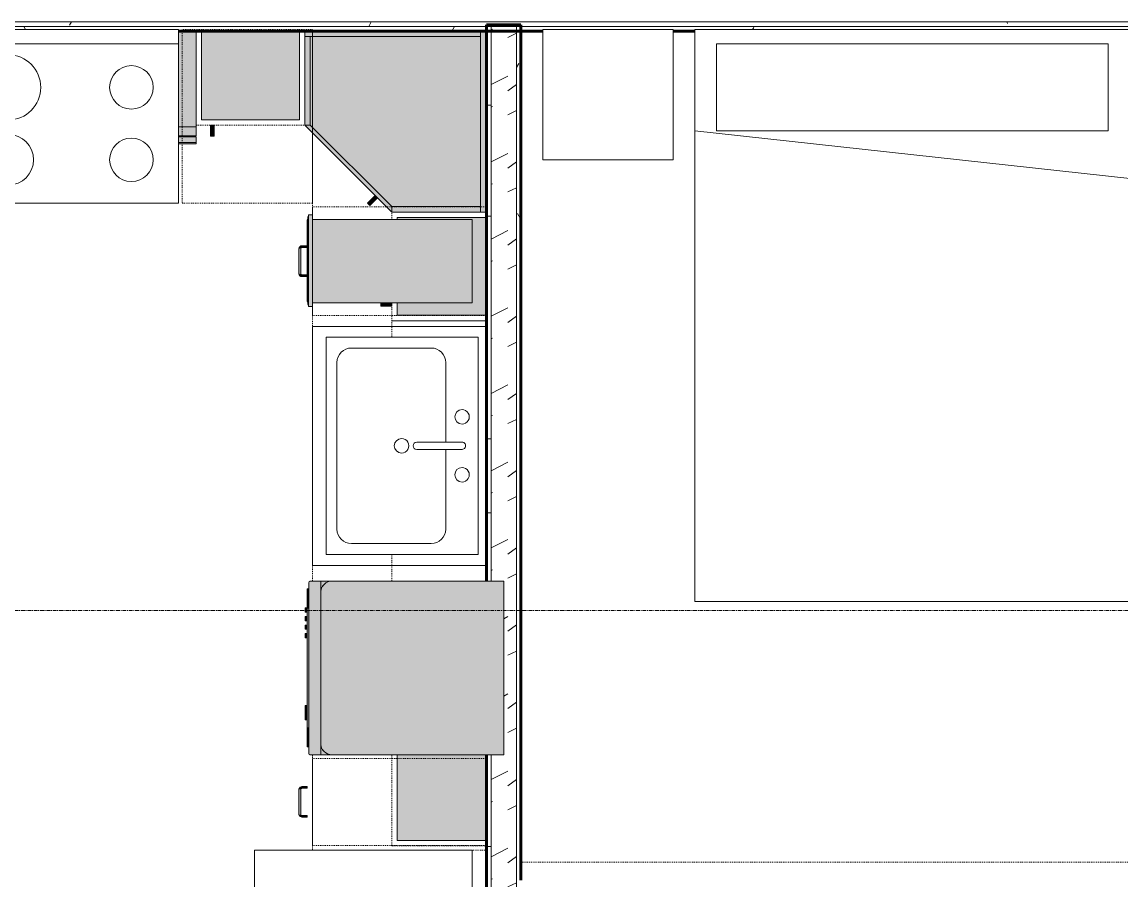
# Model space of a CAD drawing. Header units: inches. Extents: x -4169 to -1846, y 9706 to 12377.
# Drawn here: x -3745.6 to -3593.9, y 10430 to 10548.4 of the extents above; entities that cross this region are included whole.
import ezdxf

# ---------------------------------------------------------------- set-up
doc = ezdxf.new("R2010")
doc.units = ezdxf.units.IN
doc.header["$MEASUREMENT"] = 0
doc.linetypes.add('Dash', pattern=[0.25, 0.125, -0.125])
doc.linetypes.add('Grid Line 1_2_', pattern=[0.875, 0.5, -0.125, 0.125, -0.125])
for name, color, linetype, lineweight in [('0-1', 7, 'Continuous', 5), ('0-2', 7, 'Continuous', 18), ('A-WALL', 113, 'Continuous', 18), ('A-WALL-3', 50, 'Continuous', 60), ('A-WALL-4', 7, 'Continuous', 18), ('A-WALL-PATT-1', 250, 'Continuous', 9), ('A-WALL-PATT-2', 253, 'Continuous', 9), ('A-WALL-PATT-4', 111, 'Continuous', 9), ('I-FURN-1', 250, 'Continuous', 9), ('I-FURN-HDLN-1', 250, 'Dash', 9), ('I-WALL-3', 2, 'Continuous', 60), ('P-SANR-FIXT-2', 250, 'Continuous', 9), ('Q-CASE', 31, 'Continuous', 9), ('Q-CASE-1', 9, 'Continuous', 9), ('Q-CASE-3', 250, 'Continuous', 9), ('Q-CASE-4', 250, 'Dash', 9), ('Q-CASE-5', 55, 'Continuous', 9), ('Q-CASE-HDLN-1', 250, 'Dash', 9), ('Q-CASE-HDLN-2', 31, 'Continuous', 9), ('Q-SPCQ-1', 250, 'Continuous', 9), ('Q-SPCQ-2', 55, 'Continuous', 9), ('S-GRID-1', 1, 'Grid Line 1_2_', 9)]:
    doc.layers.add(name, color=color, linetype=linetype, lineweight=lineweight)
pattern_1 = [(0, (0, 0), (20.48, 5.12), [0.845, -14.515, 0.845, -14.515, -81.92]), (0, (0, 0), (20.48, 5.12), [-30.72, 0.845, -29.875, 0.845, -14.515, -35.84]), (0, (0, 0), (20.48, 5.12), [-76.8, 0.845, -9.395, 0.845, -24.755]), (120, (7.68, 2.56), (-14.67405, 15.1762003), [0.845, -14.515, 0.845, -14.515, -81.92]), (120, (7.68, 2.56), (-14.67405, 15.1762003), [-30.72, 0.845, -29.875, 0.845, -14.515, -35.84]), (120, (7.68, 2.56), (-14.67405, 15.1762003), [-76.8, 0.845, -9.395, 0.845, -24.755]), (240, (10.24, 12.8), (-5.80595, -20.2962003), [0.845, -14.515, 0.845, -14.515, -81.92]), (240, (10.24, 12.8), (-5.80595, -20.2962003), [-30.72, 0.845, -29.875, 0.845, -14.515, -35.84]), (240, (10.24, 12.8), (-5.80595, -20.2962003), [-76.8, 0.845, -9.395, 0.845, -24.755])]

# ---------------------------------------------------------------- blocks, each defined once
blk = doc.blocks.new('Refrigerator_-_Side-by-Side_6047 - 36_ X 30_-345559-ENLARGED RCP - 2ND FLOOR PLAN')
at = {"layer": 'Q-SPCQ-1'}
for p, q in [((17.87, 14.42), (-17.88, 14.42)), ((-17.88, 14.42), (-17.88, -15.58)), ((17.87, -15.58), (17.87, 14.42)), ((-17.88, -15.58), (17.87, -15.58))]:
    blk.add_line(p, q, dxfattribs=at)
blk = doc.blocks.new('Range - 24_ x 30_-2320547-ENLARGED RCP - 2ND FLOOR PLAN')
at = {"layer": 'Q-SPCQ-1'}
for p, q in [((30, 24), (0, 24)), ((0, 24), (0, 0)), ((30, 0), (30, 24)), ((0, 22), (30, 22)), ((0, 0), (30, 0))]:
    blk.add_line(p, q, dxfattribs=at)
for centre, radius, start, end in [((6.5, 16), 4.5, 360, 180), ((23.5, 16), 3, 360, 180), ((6.5, 16), 4.5, 180, 360), ((23.5, 16), 3, 180, 0), ((6.5, 6), 3.5, 360, 180), ((23.5, 6), 3, 360, 180), ((6.5, 6), 3.5, 180, 0), ((23.5, 6), 3, 180, 360)]:
    blk.add_arc(centre, radius, start, end, dxfattribs=at)
blk = doc.blocks.new('OD_CW_Countertop - OD_CW_Countertop-2394213-ENLARGED RCP - 2ND FLOOR PLAN')
at = {"layer": 'Q-CASE-HDLN-1'}
for p, q in [((0.74, 0), (13.9, 0)), ((37.9, 0), (75.81, 0)), ((88.44, 0), (113.84, 0)), ((0.74, -24), (0.74, -22))]:
    blk.add_line(p, q, dxfattribs=at)
blk = doc.blocks.new('Sink Kitchen-Single - 30_ x 21_-1372827-ENLARGED RCP - 2ND FLOOR PLAN')
at = {"layer": 'P-SANR-FIXT-2'}
for p, q in [((-14.38, 10.41), (15.62, 10.41)), ((-14.38, -10.59), (-14.38, 10.41)), ((15.62, 10.41), (15.62, -10.59)), ((-10.88, 8.91), (12.12, 8.91)), ((-12.88, -4.09), (-12.88, 6.91)), ((14.12, 6.91), (14.12, -4.09)), ((0.12, -8.34), (0.12, -2.09)), ((1.12, -8.34), (1.12, -2.09)), ((0.12, -6.09), (-10.88, -6.09)), ((12.12, -6.09), (1.12, -6.09)), ((15.62, -10.59), (-14.38, -10.59))]:
    blk.add_line(p, q, dxfattribs=at)
for centre, radius, start, end in [((-10.88, 6.91), 2, 90, 180), ((12.12, 6.91), 2, 360, 90), ((0.62, 0), 1, 360, 180), ((0.62, 0), 1, 180, 0), ((0.62, -2.09), 0.5, 360, 180), ((-10.88, -4.09), 2, 180, 270), ((12.12, -4.09), 2, 270, 0), ((-3.38, -8.34), 1, 360, 180), ((4.62, -8.34), 1, 0, 180), ((-3.38, -8.34), 1, 180, 0), ((0.62, -8.34), 0.5, 180, 0), ((4.62, -8.34), 1, 180, 0)]:
    blk.add_arc(centre, radius, start, end, dxfattribs=at)
blk = doc.blocks.new('Dishwasher_15404 - 34_ counter-V60-ENLARGED RCP - 2ND FLOOR PLAN')
at = {"layer": 'Q-SPCQ-2'}
for points in [[(23.68, 0), (0, 0), (0, -24), (23.68, -24), (24.08, -23.95), (24.46, -23.79), (24.83, -23.48), (25.07, -23.15), (25.2, -22.77), (25.25, -22.43), (25.25, -1.57), (25.17, -1.1), (24.98, -0.71), (24.74, -0.42), (24.46, -0.21), (24.08, -0.05)], [(25.25, 0), (25.25, -24), (26.73, -23.98), (26.82, -23.94), (26.87, -23.8), (26.87, -0.15), (26.82, -0.06), (26.68, 0)], [(26.87, -1.09), (26.87, -2.61), (27.12, -2.61), (27.12, -1.09)], [(27.12, -2.61), (26.87, -2.63), (26.87, -3.81), (27.12, -3.81), (27.12, -2.78)], [(27.12, -3.81), (26.87, -3.81), (26.87, -20.19), (27.12, -20.19), (27.12, -13.01)], [(27.12, -4.82), (27.12, -5.81), (27.37, -5.81), (27.37, -4.82)], [(27.12, -5.81), (27.12, -6.79), (27.37, -6.79), (27.37, -5.81)], [(27.12, -16.15), (27.12, -16.74), (27.37, -16.74), (27.37, -16.15)], [(27.12, -17.33), (27.12, -17.92), (27.37, -17.92), (27.37, -17.33)], [(27.12, -18.51), (27.12, -19.1), (27.37, -19.1), (27.37, -18.51)], [(27.37, -19.69), (27.12, -19.69), (27.12, -20.28), (27.37, -20.28), (27.37, -20.15)], [(27.12, -20.19), (26.87, -20.19), (26.87, -21.39), (27.12, -21.39), (27.12, -20.48)], [(27.12, -21.39), (26.87, -21.39), (26.9, -22.91), (27.12, -22.91), (27.12, -22.68)]]:
    blk.add_hatch(color=256, dxfattribs=at).paths.add_polyline_path(points, flags=0)
h = blk.add_hatch(color=256, dxfattribs=at)
h.paths.add_polyline_path([(23.95, 0), (23.68, 0), (24.08, -0.05), (24.46, -0.21), (24.83, -0.52), (25.04, -0.79), (25.22, -1.25), (25.25, -1.31), (25.25, 0), (24.46, 0)], flags=0)
h.paths.add_polyline_path([(25.25, -22.43), (25.2, -22.83), (24.96, -23.33), (24.74, -23.58), (24.46, -23.79), (24.08, -23.95), (23.68, -24), (25.25, -24), (25.25, -22.64)], flags=0)
at = {"layer": 'Q-SPCQ-1'}
for p, q in [((0, -24), (0, 0)), ((0, 0), (23.68, 0)), ((23.68, 0), (25.25, 0)), ((25.25, 0), (26.68, 0)), ((25.25, 0), (25.25, -1.57)), ((26.87, -0.2), (26.87, -23.8)), ((27.12, -1.09), (26.87, -1.09)), ((27.12, -2.61), (27.12, -1.09)), ((25.25, -1.57), (25.25, -22.43)), ((27.12, -3.81), (27.12, -2.61)), ((27.12, -20.19), (27.12, -3.81)), ((27.12, -4.82), (27.37, -4.82)), ((27.37, -5.81), (27.37, -4.82)), ((27.37, -6.79), (27.37, -5.81)), ((27.37, -6.79), (27.12, -6.79)), ((27.37, -16.15), (27.12, -16.15)), ((27.37, -16.74), (27.37, -16.15)), ((27.37, -16.74), (27.12, -16.74)), ((27.37, -17.33), (27.12, -17.33)), ((27.37, -17.92), (27.12, -17.92)), ((27.37, -17.92), (27.37, -17.33)), ((27.37, -18.51), (27.12, -18.51)), ((27.37, -19.1), (27.12, -19.1)), ((27.37, -19.69), (27.12, -19.69)), ((27.37, -19.1), (27.37, -18.51)), ((27.37, -20.28), (27.37, -19.69)), ((27.12, -21.39), (27.12, -20.19)), ((27.37, -20.28), (27.12, -20.28)), ((25.25, -22.43), (25.25, -24)), ((27.12, -22.91), (27.12, -21.39)), ((23.68, -24), (0, -24)), ((25.25, -24), (23.68, -24)), ((26.68, -24), (25.25, -24)), ((27.12, -22.91), (26.87, -22.91))]:
    blk.add_line(p, q, dxfattribs=at)
for centre, radius, start, end in [((26.68, -0.2), 0.197, 0, 90), ((23.68, -1.57), 1.57, 0, 90), ((23.68, -1.57), 1.57, 32.077, 42.3359), ((23.68, -1.57), 1.57, 17.8182, 27.5266), ((23.68, -1.57), 1.57, 0, 13.6425), ((26.68, -0.2), 0.197, 15, 75), ((23.68, -22.43), 1.57, 270, 0), ((23.68, -22.43), 1.57, 346.3575, 0), ((23.68, -22.43), 1.57, 317.6641, 327.923), ((23.68, -22.43), 1.57, 332.4734, 342.1818), ((26.68, -23.8), 0.197, 270, 0)]:
    blk.add_arc(centre, radius, start, end, dxfattribs=at)
blk = doc.blocks.new('Bed-Standard - Queen 60_ x 79_-1433484-ENLARGED RCP - 2ND FLOOR PLAN')
at = {"layer": 'I-FURN-1'}
for p, q in [((-19.31, 41.3), (40.69, 41.3)), ((-19.31, -37.7), (-19.31, 41.3)), ((40.69, 41.3), (40.69, -37.7)), ((40.69, -23.7), (-19.31, -17.13)), ((-16.31, -23.7), (37.69, -23.7)), ((-16.31, -35.7), (-16.31, -23.7)), ((37.69, -35.7), (37.69, -23.7)), ((-16.31, -35.7), (37.69, -35.7)), ((40.69, -37.7), (-19.31, -37.7))]:
    blk.add_line(p, q, dxfattribs=at)
at = {"layer": 'I-FURN-HDLN-1'}
for p, q in [((-55.31, 77.3), (64.69, 77.3)), ((-55.31, -37.7), (-55.31, 77.3)), ((64.69, 77.3), (64.69, -37.7))]:
    blk.add_line(p, q, dxfattribs=at)
blk = doc.blocks.new('Table-Night Stand - 18_ x 18_ x 24_-1372838-ENLARGED RCP - 2ND FLOOR PLAN')
at = {"layer": 'I-FURN-1'}
for p, q in [((0.15, 0), (18.15, 0)), ((0.15, -18), (0.15, 0)), ((18.15, 0), (18.15, -18)), ((18.15, -18), (0.15, -18))]:
    blk.add_line(p, q, dxfattribs=at)
blk = doc.blocks.new('Base_Unit_4_drawer_12137 - 15_-2364154-ENLARGED RCP - 2ND FLOOR PLAN')
at = {"layer": 'Q-CASE'}
for points in [[(6.49, -24), (6.49, -2), (-5.01, -2), (-5.01, -24), (5.61, -24)], [(6.99, -24), (-5.64, -24), (-5.64, -24.54), (6.99, -24.54)], [(6.99, -24.54), (-5.53, -24.56), (-5.42, -24.59), (6.77, -24.59), (6.88, -24.56)], [(6.77, -24.59), (-5.42, -24.59), (-5.26, -24.67), (-4.97, -24.67), (6.61, -24.67), (6.69, -24.64)], [(6.51, -24.67), (-5.07, -24.68), (-4.81, -24.75), (6.24, -24.75), (6.42, -24.68), (6.49, -24.67)], [(-1.14, -24.75), (-1.38, -24.75), (-1.37, -25.5), (-1.14, -25.5), (-1.14, -25.39)], [(-1.01, -25.72), (-1.03, -25.64), (-1.2, -25.5), (-1.35, -25.5), (-1.31, -25.69), (-1.28, -25.77), (-1.12, -25.83), (-1.01, -25.81), (-1.01, -25.75)], [(2.49, -25.88), (2.49, -25.63), (-1.01, -25.64), (-1.01, -25.88), (0.59, -25.88)], [(2.83, -25.5), (2.65, -25.5), (2.49, -25.69), (2.49, -25.84), (2.64, -25.81), (2.76, -25.75), (2.82, -25.61)], [(2.86, -25.39), (2.85, -24.75), (2.62, -24.75), (2.63, -25.5), (2.86, -25.5)]]:
    blk.add_hatch(color=256, dxfattribs=at).paths.add_polyline_path(points, flags=0)
at = {"layer": 'Q-CASE-HDLN-1'}
for p, q in [((8.24, 0), (-6.76, 0)), ((-6.76, -24), (-6.76, 0)), ((8.24, -24), (8.24, 0)), ((8.24, -24), (-6.76, -24))]:
    blk.add_line(p, q, dxfattribs=at)
at = {"layer": 'Q-CASE-HDLN-2'}
for p, q in [((-5.01, -24), (-5.01, -2)), ((-5.01, -2), (6.49, -2)), ((6.49, -2), (6.49, -24)), ((6.99, -24), (-5.64, -24)), ((-5.64, -24.54), (-5.64, -24)), ((6.99, -24), (6.99, -24.54)), ((6.99, -24.54), (-5.64, -24.54)), ((-5.42, -24.59), (6.77, -24.59)), ((6.54, -24.67), (-5.19, -24.67)), ((-4.89, -24.75), (6.24, -24.75)), ((-1.39, -25.5), (-1.39, -24.75)), ((-1.39, -25.5), (-1.39, -24.75)), ((-1.39, -25.5), (-1.39, -24.75)), ((-1.39, -25.5), (-1.39, -24.75)), ((-1.14, -24.75), (-1.14, -25.5)), ((-1.14, -24.75), (-1.14, -25.5)), ((-1.14, -24.75), (-1.14, -25.5)), ((-1.14, -24.75), (-1.14, -25.5)), ((-1.01, -25.63), (2.49, -25.63)), ((2.61, -25.5), (2.61, -24.75)), ((2.61, -25.5), (2.61, -24.75)), ((2.61, -25.5), (2.61, -24.75)), ((2.61, -25.5), (2.61, -24.75)), ((2.86, -24.75), (2.86, -25.5)), ((2.86, -24.75), (2.86, -25.5)), ((2.86, -24.75), (2.86, -25.5)), ((2.86, -24.75), (2.86, -25.5)), ((2.49, -25.88), (-1.01, -25.88))]:
    blk.add_line(p, q, dxfattribs=at)
at = {"layer": 'Q-CASE-HDLN-2', "flags": 128}
for points in [[(-1.01, -25.88), (-1.03, -25.87), (-1.04, -25.87), (-1.06, -25.87), (-1.07, -25.87), (-1.09, -25.87), (-1.1, -25.86), (-1.12, -25.86), (-1.13, -25.86), (-1.14, -25.85), (-1.16, -25.85), (-1.17, -25.84), (-1.19, -25.83), (-1.2, -25.83), (-1.21, -25.82), (-1.22, -25.81), (-1.24, -25.8), (-1.25, -25.79), (-1.26, -25.78), (-1.27, -25.77), (-1.28, -25.76), (-1.29, -25.75), (-1.3, -25.74), (-1.31, -25.73), (-1.32, -25.72), (-1.33, -25.7), (-1.34, -25.69), (-1.34, -25.68), (-1.35, -25.66), (-1.36, -25.65), (-1.36, -25.64), (-1.37, -25.62), (-1.37, -25.61), (-1.38, -25.59), (-1.38, -25.58), (-1.38, -25.56), (-1.38, -25.55), (-1.39, -25.53), (-1.39, -25.52), (-1.39, -25.5), (-1.39, -25.5)], [(-1.29, -25.75), (-1.3, -25.74), (-1.31, -25.73), (-1.32, -25.72), (-1.33, -25.7), (-1.34, -25.69), (-1.34, -25.68), (-1.35, -25.66), (-1.36, -25.65), (-1.36, -25.64), (-1.37, -25.62), (-1.37, -25.61), (-1.38, -25.59), (-1.38, -25.58), (-1.38, -25.56), (-1.38, -25.55), (-1.39, -25.53), (-1.39, -25.52), (-1.39, -25.5), (-1.39, -25.5)], [(-1.29, -25.75), (-1.3, -25.74), (-1.31, -25.73), (-1.32, -25.72), (-1.33, -25.7), (-1.34, -25.69), (-1.34, -25.68), (-1.35, -25.66), (-1.36, -25.65), (-1.36, -25.64), (-1.37, -25.62), (-1.37, -25.61), (-1.38, -25.59), (-1.38, -25.58), (-1.38, -25.56), (-1.38, -25.55), (-1.39, -25.53), (-1.39, -25.52), (-1.39, -25.5), (-1.39, -25.5)], [(-1.29, -25.75), (-1.3, -25.74), (-1.31, -25.73), (-1.32, -25.72), (-1.33, -25.7), (-1.34, -25.69), (-1.34, -25.68), (-1.35, -25.66), (-1.36, -25.65), (-1.36, -25.64), (-1.37, -25.62), (-1.37, -25.61), (-1.38, -25.59), (-1.38, -25.58), (-1.38, -25.56), (-1.38, -25.55), (-1.39, -25.53), (-1.39, -25.52), (-1.39, -25.5), (-1.39, -25.5)], [(-1.01, -25.88), (-1.03, -25.87), (-1.04, -25.87), (-1.06, -25.87), (-1.07, -25.87), (-1.09, -25.87), (-1.1, -25.86), (-1.12, -25.86), (-1.13, -25.86), (-1.14, -25.85), (-1.16, -25.85), (-1.17, -25.84), (-1.19, -25.83), (-1.2, -25.83), (-1.21, -25.82), (-1.22, -25.81), (-1.24, -25.8), (-1.25, -25.79), (-1.26, -25.78), (-1.27, -25.77)], [(-1.01, -25.88), (-1.03, -25.87), (-1.04, -25.87), (-1.06, -25.87), (-1.07, -25.87), (-1.09, -25.87), (-1.1, -25.86), (-1.12, -25.86), (-1.13, -25.86), (-1.14, -25.85), (-1.16, -25.85), (-1.17, -25.84), (-1.19, -25.83), (-1.2, -25.83), (-1.21, -25.82), (-1.22, -25.81), (-1.24, -25.8), (-1.25, -25.79), (-1.26, -25.78), (-1.27, -25.77)], [(-1.01, -25.88), (-1.03, -25.87), (-1.04, -25.87), (-1.06, -25.87), (-1.07, -25.87), (-1.09, -25.87), (-1.1, -25.86), (-1.12, -25.86), (-1.13, -25.86), (-1.14, -25.85), (-1.16, -25.85), (-1.17, -25.84), (-1.19, -25.83), (-1.2, -25.83), (-1.21, -25.82), (-1.22, -25.81), (-1.24, -25.8), (-1.25, -25.79), (-1.26, -25.78), (-1.27, -25.77)], [(-1.14, -25.5), (-1.14, -25.5), (-1.14, -25.51), (-1.14, -25.51), (-1.14, -25.52), (-1.13, -25.52), (-1.13, -25.53), (-1.13, -25.53), (-1.13, -25.54), (-1.13, -25.54), (-1.13, -25.55), (-1.13, -25.55), (-1.12, -25.56), (-1.12, -25.56), (-1.12, -25.57), (-1.12, -25.57), (-1.11, -25.57), (-1.11, -25.58), (-1.11, -25.58), (-1.1, -25.59), (-1.1, -25.59), (-1.1, -25.59), (-1.09, -25.6), (-1.09, -25.6), (-1.08, -25.6), (-1.08, -25.61), (-1.08, -25.61), (-1.07, -25.61), (-1.07, -25.61), (-1.06, -25.61), (-1.06, -25.62), (-1.05, -25.62), (-1.05, -25.62), (-1.04, -25.62), (-1.04, -25.62), (-1.03, -25.62), (-1.03, -25.62), (-1.02, -25.62), (-1.02, -25.63), (-1.01, -25.63), (-1.01, -25.63)], [(-1.14, -25.5), (-1.14, -25.5), (-1.14, -25.51)], [(-1.14, -25.5), (-1.14, -25.5), (-1.14, -25.51)], [(-1.14, -25.5), (-1.14, -25.5), (-1.14, -25.51)], [(-1.02, -25.62), (-1.02, -25.63), (-1.01, -25.63)], [(-1.02, -25.62), (-1.02, -25.63), (-1.01, -25.63)], [(-1.02, -25.62), (-1.02, -25.63), (-1.01, -25.63)], [(2.86, -25.5), (2.86, -25.51), (2.86, -25.53), (2.86, -25.54), (2.86, -25.56), (2.86, -25.57), (2.85, -25.59), (2.85, -25.6), (2.84, -25.62), (2.84, -25.63), (2.83, -25.65), (2.83, -25.66), (2.82, -25.67), (2.81, -25.69), (2.81, -25.7), (2.8, -25.71), (2.79, -25.72), (2.78, -25.74), (2.77, -25.75), (2.76, -25.76), (2.75, -25.77), (2.74, -25.78), (2.73, -25.79), (2.71, -25.8), (2.7, -25.81), (2.69, -25.82), (2.68, -25.82), (2.66, -25.83), (2.65, -25.84), (2.64, -25.84), (2.62, -25.85), (2.61, -25.85), (2.6, -25.86), (2.58, -25.86), (2.57, -25.87), (2.55, -25.87), (2.54, -25.87), (2.52, -25.87), (2.51, -25.87), (2.49, -25.88), (2.49, -25.88)], [(2.49, -25.63), (2.49, -25.63), (2.5, -25.62), (2.5, -25.62), (2.51, -25.62), (2.51, -25.62), (2.52, -25.62), (2.52, -25.62), (2.53, -25.62), (2.53, -25.62), (2.54, -25.62), (2.54, -25.61), (2.55, -25.61), (2.55, -25.61), (2.55, -25.61), (2.56, -25.6), (2.56, -25.6), (2.57, -25.6), (2.57, -25.59), (2.57, -25.59), (2.58, -25.59), (2.58, -25.58), (2.58, -25.58), (2.59, -25.58), (2.59, -25.57), (2.59, -25.57), (2.6, -25.56), (2.6, -25.56), (2.6, -25.55), (2.6, -25.55), (2.6, -25.55), (2.61, -25.54), (2.61, -25.54), (2.61, -25.53), (2.61, -25.53), (2.61, -25.52), (2.61, -25.52), (2.61, -25.51), (2.61, -25.51), (2.61, -25.5), (2.61, -25.5)], [(2.49, -25.63), (2.49, -25.63), (2.5, -25.62)], [(2.49, -25.63), (2.49, -25.63), (2.5, -25.62)], [(2.49, -25.63), (2.49, -25.63), (2.5, -25.62)], [(2.61, -25.51), (2.61, -25.51), (2.61, -25.5), (2.61, -25.5)], [(2.61, -25.51), (2.61, -25.51), (2.61, -25.5), (2.61, -25.5)], [(2.61, -25.51), (2.61, -25.51), (2.61, -25.5), (2.61, -25.5)], [(2.86, -25.5), (2.86, -25.51), (2.86, -25.53), (2.86, -25.54), (2.86, -25.56), (2.86, -25.57), (2.85, -25.59), (2.85, -25.6), (2.84, -25.62), (2.84, -25.63), (2.83, -25.65), (2.83, -25.66), (2.82, -25.67), (2.81, -25.69), (2.81, -25.7), (2.8, -25.71), (2.79, -25.72), (2.78, -25.74), (2.77, -25.75), (2.76, -25.76)], [(2.86, -25.5), (2.86, -25.51), (2.86, -25.53), (2.86, -25.54), (2.86, -25.56), (2.86, -25.57), (2.85, -25.59), (2.85, -25.6), (2.84, -25.62), (2.84, -25.63), (2.83, -25.65), (2.83, -25.66), (2.82, -25.67), (2.81, -25.69), (2.81, -25.7), (2.8, -25.71), (2.79, -25.72), (2.78, -25.74), (2.77, -25.75), (2.76, -25.76)], [(2.86, -25.5), (2.86, -25.51), (2.86, -25.53), (2.86, -25.54), (2.86, -25.56), (2.86, -25.57), (2.85, -25.59), (2.85, -25.6), (2.84, -25.62), (2.84, -25.63), (2.83, -25.65), (2.83, -25.66), (2.82, -25.67), (2.81, -25.69), (2.81, -25.7), (2.8, -25.71), (2.79, -25.72), (2.78, -25.74), (2.77, -25.75), (2.76, -25.76)], [(2.74, -25.78), (2.73, -25.79), (2.71, -25.8), (2.7, -25.81), (2.69, -25.82), (2.68, -25.82), (2.66, -25.83), (2.65, -25.84), (2.64, -25.84), (2.62, -25.85), (2.61, -25.85), (2.6, -25.86), (2.58, -25.86), (2.57, -25.87), (2.55, -25.87), (2.54, -25.87), (2.52, -25.87), (2.51, -25.87), (2.49, -25.88), (2.49, -25.88)], [(2.74, -25.78), (2.73, -25.79), (2.71, -25.8), (2.7, -25.81), (2.69, -25.82), (2.68, -25.82), (2.66, -25.83), (2.65, -25.84), (2.64, -25.84), (2.62, -25.85), (2.61, -25.85), (2.6, -25.86), (2.58, -25.86), (2.57, -25.87), (2.55, -25.87), (2.54, -25.87), (2.52, -25.87), (2.51, -25.87), (2.49, -25.88), (2.49, -25.88)], [(2.74, -25.78), (2.73, -25.79), (2.71, -25.8), (2.7, -25.81), (2.69, -25.82), (2.68, -25.82), (2.66, -25.83), (2.65, -25.84), (2.64, -25.84), (2.62, -25.85), (2.61, -25.85), (2.6, -25.86), (2.58, -25.86), (2.57, -25.87), (2.55, -25.87), (2.54, -25.87), (2.52, -25.87), (2.51, -25.87), (2.49, -25.88), (2.49, -25.88)]]:
    blk.add_lwpolyline(points, dxfattribs=at)
at = {"layer": 'Q-CASE-HDLN-2'}
for points in [[(-5.64, -24.54), (-5.6, -24.54), (-5.53, -24.55), (-5.45, -24.58), (-5.42, -24.59)], [(-5.42, -24.59), (-5.4, -24.61), (-5.34, -24.64), (-5.26, -24.67), (-5.19, -24.67), (-5.16, -24.67)], [(-5.16, -24.67), (-5.19, -24.67), (-5.23, -24.67), (-5.26, -24.67)], [(-5.26, -24.67), (-5.23, -24.67), (-5.19, -24.67), (-5.16, -24.67)], [(-5.16, -24.67), (-5.19, -24.67), (-5.23, -24.67), (-5.26, -24.67)], [(-5.26, -24.67), (-5.23, -24.67), (-5.19, -24.67), (-5.16, -24.67)], [(-5.16, -24.67), (-5.19, -24.67), (-5.23, -24.67), (-5.26, -24.67)], [(-5.07, -24.68), (-5.03, -24.68), (-4.97, -24.7), (-4.91, -24.73), (-4.89, -24.75)], [(6.42, -24.68), (6.38, -24.68), (6.32, -24.7), (6.26, -24.73), (6.24, -24.75)], [(6.77, -24.59), (6.75, -24.61), (6.69, -24.64), (6.61, -24.67), (6.55, -24.67), (6.51, -24.67)], [(6.61, -24.67), (6.58, -24.67), (6.54, -24.67), (6.51, -24.67)], [(6.61, -24.67), (6.58, -24.67), (6.55, -24.67), (6.51, -24.67)], [(6.61, -24.67), (6.58, -24.67), (6.54, -24.67), (6.51, -24.67)], [(6.61, -24.67), (6.58, -24.67), (6.55, -24.67), (6.51, -24.67)], [(6.61, -24.67), (6.58, -24.67), (6.54, -24.67), (6.51, -24.67)], [(6.99, -24.54), (6.95, -24.54), (6.88, -24.55), (6.81, -24.58), (6.77, -24.59)]]:
    blk.add_open_spline(points, degree=3, dxfattribs=at)
blk = doc.blocks.new('Vanity Cabinet-Double Door - 33_-2164608-ENLARGED RCP - 2ND FLOOR PLAN')
at = {"layer": 'Q-CASE-3'}
for p, q in [((-15.76, -24), (-15.76, 0)), ((-15.76, 0), (17.24, 0)), ((17.24, 0), (17.24, -24)), ((17.24, -24), (-15.76, -24))]:
    blk.add_line(p, q, dxfattribs=at)
blk = doc.blocks.new('Base Cabinet-Single Door - 18_-2394739-ENLARGED RCP - 2ND FLOOR PLAN')
at = {"layer": 'Q-CASE-4'}
for p, q in [((-8.26, 24), (-8.26, 0)), ((9.74, 24), (-8.26, 24)), ((9.74, 0), (9.74, 24)), ((-8.26, 0), (9.74, 0))]:
    blk.add_line(p, q, dxfattribs=at)
blk = doc.blocks.new('300 Series Wall Hung Cabinet_302 - 18_ x 36_-V64-ENLARGED RCP - 2ND FLOOR PLAN')
at = {"layer": 'Q-CASE-4'}
for p, q in [((-17.93, 13.19), (-14.28, 13.19)), ((15.72, 13.19), (18, 13.19)), ((18, 13.19), (18, 0.19)), ((18, 0.19), (-17.93, 0.19))]:
    blk.add_line(p, q, dxfattribs=at)
blk = doc.blocks.new('Drawer_Base_Cabinet_3_drawer_12205 - 12_-V20-ENLARGED RCP - 2ND FLOOR PLAN')
at = {"layer": 'Q-CASE'}
for points in [[(-1.14, -24.75), (-1.38, -24.75), (-1.37, -25.5), (-1.14, -25.5)], [(-1.01, -25.72), (-1.03, -25.64), (-1.2, -25.5), (-1.35, -25.5), (-1.31, -25.69), (-1.28, -25.77), (-1.12, -25.83), (-1.01, -25.81), (-1.01, -25.75)], [(2.49, -25.88), (2.49, -25.63), (-1.01, -25.64), (-1.01, -25.88), (0.75, -25.88)], [(2.83, -25.5), (2.65, -25.5), (2.49, -25.69), (2.49, -25.84), (2.64, -25.81), (2.76, -25.75), (2.82, -25.61)], [(2.86, -24.75), (2.62, -24.75), (2.63, -25.5), (2.86, -25.5), (2.86, -25.32)]]:
    blk.add_hatch(color=256, dxfattribs=at).paths.add_polyline_path(points, flags=0)
at = {"layer": 'Q-CASE-HDLN-1'}
for p, q in [((6.74, 0), (-5.26, 0)), ((-5.26, -24), (-5.26, 0)), ((6.74, -24), (6.74, 0)), ((6.74, -24), (-5.26, -24))]:
    blk.add_line(p, q, dxfattribs=at)
at = {"layer": 'Q-CASE-HDLN-2'}
for p, q in [((-1.39, -25.5), (-1.39, -24.75)), ((-1.39, -24.75), (-1.38, -24.75)), ((-1.14, -24.75), (-1.39, -24.75)), ((-1.39, -25.5), (-1.39, -24.75)), ((-1.39, -24.75), (-1.38, -24.75)), ((-1.38, -24.75), (-1.39, -24.75)), ((-1.39, -25.5), (-1.39, -24.75)), ((-1.39, -24.75), (-1.38, -24.75)), ((-1.38, -24.75), (-1.39, -24.75)), ((-1.31, -25.72), (-1.39, -25.5)), ((-1.31, -25.72), (-1.39, -25.5)), ((-1.14, -24.75), (-1.14, -25.5)), ((-1.14, -24.75), (-1.14, -24.75)), ((-1.14, -24.75), (-1.14, -25.5)), ((-1.14, -24.75), (-1.14, -24.75)), ((-1.14, -24.75), (-1.14, -24.75)), ((-1.14, -24.75), (-1.14, -25.5)), ((-1.14, -24.75), (-1.14, -24.75)), ((-1.14, -24.75), (-1.14, -24.75)), ((-1.14, -25.5), (-1.12, -25.54)), ((-1.14, -25.5), (-1.12, -25.54)), ((-1.01, -25.63), (2.49, -25.63)), ((2.49, -25.63), (2.52, -25.6)), ((2.49, -25.63), (2.52, -25.6)), ((2.61, -25.5), (2.61, -24.75)), ((2.86, -24.75), (2.61, -24.75)), ((2.61, -24.75), (2.62, -24.75)), ((2.61, -25.5), (2.61, -24.75)), ((2.62, -24.75), (2.61, -24.75)), ((2.61, -24.75), (2.62, -24.75)), ((2.61, -25.5), (2.61, -24.75)), ((2.62, -24.75), (2.61, -24.75)), ((2.61, -24.75), (2.62, -24.75)), ((2.86, -25.5), (2.82, -25.59)), ((2.86, -25.5), (2.82, -25.59)), ((2.86, -24.75), (2.86, -25.5)), ((2.86, -24.75), (2.86, -24.75)), ((2.86, -24.75), (2.86, -25.5)), ((2.86, -24.75), (2.86, -24.75)), ((2.86, -24.75), (2.86, -24.75)), ((2.86, -24.75), (2.86, -25.5)), ((2.86, -24.75), (2.86, -24.75)), ((2.86, -24.75), (2.86, -24.75)), ((-1.01, -25.88), (-1.1, -25.83)), ((-1.01, -25.88), (-1.1, -25.83)), ((2.49, -25.88), (-1.01, -25.88)), ((2.71, -25.8), (2.49, -25.88)), ((2.71, -25.8), (2.49, -25.88))]:
    blk.add_line(p, q, dxfattribs=at)
at = {"layer": 'Q-CASE-HDLN-2', "flags": 128}
for points in [[(-1.01, -25.88), (-1.31, -25.72), (-1.39, -25.5)], [(-1.14, -25.5), (-1.08, -25.61), (-1.01, -25.63)], [(2.86, -25.5), (2.71, -25.8), (2.49, -25.88)], [(2.49, -25.63), (2.59, -25.57), (2.61, -25.5)]]:
    blk.add_lwpolyline(points, dxfattribs=at)
blk = doc.blocks.new('30quot_MicrowaveVent_11166 - 70cm miele oven-2322118-ENLARGED RCP - 2ND FLOOR PLAN')
at = {"layer": 'Q-CASE-5'}
for points in [[(13.24, -13.23), (15.68, -13.23), (15.68, 0), (13.24, 0), (13.24, -6.49)], [(13.24, -14.49), (15.68, -14.49), (15.68, -13.23), (13.24, -13.23)], [(15.68, -15.39), (15.68, -14.61), (13.24, -14.61), (13.24, -15.39)], [(13.24, -15.6), (15.68, -15.59), (15.68, -15.39), (13.24, -15.39), (13.24, -15.6)]]:
    blk.add_hatch(color=256, dxfattribs=at).paths.add_polyline_path(points, flags=0)
at = {"layer": 'Q-CASE-3'}
for p, q in [((15.68, -13.23), (15.68, 0)), ((15.68, -13.23), (13.24, -13.23)), ((15.68, -14.49), (15.68, -13.23)), ((13.24, -14.49), (15.68, -14.49)), ((15.68, -14.61), (13.24, -14.61)), ((15.68, -14.61), (15.68, -15.39)), ((13.24, -15.39), (15.68, -15.39)), ((15.68, -15.6), (13.24, -15.6)), ((15.68, -15.6), (15.68, -15.39))]:
    blk.add_line(p, q, dxfattribs=at)
blk = doc.blocks.new('308 - 308-2356161-ENLARGED RCP - 2ND FLOOR PLAN')
at = {"layer": 'Q-CASE'}
blk.add_hatch(color=256, dxfattribs=at).paths.add_polyline_path([(0, 25.19), (-12, 13.19), (-11.25, 13.19), (0, 24.44)], flags=0)
at = {"layer": 'Q-CASE-1'}
for points in [[(0, 24.44), (-11.25, 13.19), (-11.25, 0.94), (12.25, 0.94), (12.25, 24.44)], [(12.25, 25.19), (0, 25.19), (0, 24.44), (12.25, 24.44)], [(13, 25.19), (12.25, 25.19), (12.25, 0.94), (13, 0.94), (13, 24.44)], [(-10.76, 16.55), (-11.11, 16.2), (-10.05, 15.14), (-9.7, 15.49), (-10.16, 15.94)], [(-11.25, 13.19), (-12, 13.19), (-12, 0.94), (-11.25, 0.94), (-11.25, 11.52)], [(12.25, 0.94), (-12, 0.94), (-12, 0.19), (13, 0.19), (13, 0.94)]]:
    blk.add_hatch(color=256, dxfattribs=at).paths.add_polyline_path(points, flags=0)
at = {"layer": 'Q-CASE'}
for p, q in [((-12, 13.19), (0, 25.19)), ((0, 24.44), (-11.25, 13.19)), ((0, 25.19), (0, 24.44)), ((-11.25, 13.19), (-12, 13.19))]:
    blk.add_line(p, q, dxfattribs=at)
at = {"layer": 'Q-CASE-3'}
for p, q in [((-11.25, 13.19), (0, 24.44)), ((0, 25.19), (12.25, 25.19)), ((0, 24.44), (0, 25.19)), ((0, 24.44), (12.25, 24.44)), ((12.25, 24.44), (0, 24.44)), ((12.25, 25.19), (12.25, 24.44)), ((12.25, 0.94), (12.25, 25.19)), ((12.25, 25.19), (13, 25.19)), ((12.25, 24.44), (12.25, 0.94)), ((-10.76, 16.55), (-11.11, 16.2)), ((-11.11, 16.2), (-10.05, 15.14)), ((-9.7, 15.49), (-10.76, 16.55)), ((-12, 13.19), (-11.25, 13.19)), ((-12, 0.94), (-12, 13.19)), ((-11.25, 0.94), (-11.25, 13.19)), ((-11.25, 13.19), (-11.25, 0.94)), ((-11.25, 0.94), (-12, 0.94)), ((-12, 0.19), (-12, 0.94)), ((-12, 0.94), (13, 0.94)), ((13, 0.19), (-12, 0.19)), ((12.25, 0.94), (-11.25, 0.94)), ((13, 0.94), (12.25, 0.94))]:
    blk.add_line(p, q, dxfattribs=at)
blk = doc.blocks.new('300 Series Wall Hung Cabinet_301 - 15_-V65-ENLARGED RCP - 2ND FLOOR PLAN')
at = {"layer": 'Q-CASE-1'}
for points in [[(-5.5, 13.19), (-5.03, 13.19), (-5.03, 14.69), (-5.5, 14.69)], [(-6.75, 1.25), (-6.75, 0.19), (6.75, 0.19), (6.75, 12.44), (6.47, 12.44), (6.47, 2.12), (-5.03, 2.12), (-5.03, 12.44), (-6.75, 12.44), (-6.75, 2.12)]]:
    blk.add_hatch(color=256, dxfattribs=at).paths.add_polyline_path(points, flags=0)
at = {"layer": 'Q-CASE-3'}
for p, q in [((-5.03, 14.69), (-5.5, 14.69)), ((-5.5, 14.69), (-5.5, 13.19)), ((-6.75, 0.19), (-6.75, 12.44)), ((-6.75, 12.44), (-5.03, 12.44)), ((-5.5, 13.19), (-5.03, 13.19)), ((6.47, 12.44), (6.75, 12.44)), ((6.75, 12.44), (6.75, 0.19)), ((6.75, 0.19), (-6.75, 0.19))]:
    blk.add_line(p, q, dxfattribs=at)
at = {"layer": 'Q-CASE-4'}
for p, q in [((-7.5, 0.19), (-7.5, 13.19)), ((-7.5, 13.19), (-5.03, 13.19)), ((6.47, 13.19), (7.5, 13.19)), ((7.5, 13.19), (7.5, 0.19)), ((7.5, 0.19), (-7.5, 0.19))]:
    blk.add_line(p, q, dxfattribs=at)
blk = doc.blocks.new('300 Series Wall Hung Cabinet_301 - 18_-V66-ENLARGED RCP - 2ND FLOOR PLAN')
at = {"layer": 'Q-CASE-1'}
blk.add_hatch(color=256, dxfattribs=at).paths.add_polyline_path([(8.25, -0.19), (-3.57, -0.19), (-3.57, -12.44), (8.25, -12.44), (8.25, -2.12)], flags=0)
at = {"layer": 'Q-CASE-3'}
for p, q in [((-3.57, -0.19), (8.25, -0.19)), ((8.25, -0.19), (8.25, -12.44)), ((8.25, -12.44), (-3.57, -12.44))]:
    blk.add_line(p, q, dxfattribs=at)
at = {"layer": 'Q-CASE-4'}
for p, q in [((9, -0.19), (-3.57, -0.19)), ((9, -13.19), (9, -0.19)), ((-3.57, -13.19), (9, -13.19))]:
    blk.add_line(p, q, dxfattribs=at)
blk = doc.blocks.new('300 Series Wall Hung Cabinet_301 - 15_-2216209-ENLARGED RCP - 2ND FLOOR PLAN')
at = {"layer": 'Q-CASE-1'}
for points in [[(-6.75, -0.19), (-6.75, -12.44), (6.75, -12.44), (6.75, -0.19)], [(-5.5, -13.19), (-5.5, -14.69), (-5.01, -14.69), (-5.01, -13.19)]]:
    blk.add_hatch(color=256, dxfattribs=at).paths.add_polyline_path(points, flags=0)
at = {"layer": 'Q-CASE-3'}
for p, q in [((-6.75, -12.44), (-6.75, -0.19)), ((6.75, -0.19), (6.75, -12.44)), ((6.75, -12.44), (-6.75, -12.44)), ((-5.01, -13.19), (-5.5, -13.19)), ((-5.5, -13.19), (-5.5, -14.69)), ((-5.01, -14.69), (-5.01, -13.19)), ((-5.5, -14.69), (-5.01, -14.69))]:
    blk.add_line(p, q, dxfattribs=at)
at = {"layer": 'Q-CASE-4'}
for p, q in [((-7.5, -0.19), (-7.5, -13.19)), ((7.5, -13.19), (7.5, -0.19)), ((-7.5, -13.19), (7.5, -13.19))]:
    blk.add_line(p, q, dxfattribs=at)
blk = doc.blocks.new('CTR - 1st Phase - Unit Layouts_rvt-1-ENLARGED RCP - 2ND FLOOR PLAN')
at = {"layer": 'A-WALL-PATT-1'}
h = blk.add_hatch(dxfattribs=at)
h.set_pattern_fill('FP_1', color=256, style=0, pattern_type=2)
h.set_pattern_definition(pattern_1)
h.paths.add_polyline_path([(-3680.87, 10398.34), (-3680.87, 10447.25), (-3681.49, 10447.25), (-3681.49, 10398.34)], flags=0)
h.paths.add_polyline_path([(-3681.49, 10471.25), (-3680.87, 10471.25), (-3680.87, 10547.19), (-3681.49, 10547.19), (-3681.49, 10471.84)], flags=0)
h = blk.add_hatch(dxfattribs=at)
h.set_pattern_fill('FP_1', color=256, style=0, pattern_type=2)
h.set_pattern_definition(pattern_1)
h.paths.add_polyline_path([(-3676.74, 10398.34), (-3676.74, 10425.09), (-3677.37, 10425.09), (-3677.37, 10398.34)], flags=0)
h.paths.add_polyline_path([(-3676.74, 10428.59), (-3676.74, 10547.19), (-3677.37, 10547.19), (-3677.37, 10428.59)], flags=0)
at = {"layer": 'A-WALL-PATT-2'}
h = blk.add_hatch(dxfattribs=at)
h.set_pattern_fill('FP_2', color=256, style=0, pattern_type=2)
h.set_pattern_definition([(216.87, (4.265, 10.662), (31.9871619, 21.32545714), [5.331, -47.981]), (206.565, (10.662, 7.464), (-10.662476, -10.6620098), [11.921, -11.921]), (198.435, (10.662, 2.132), (-21.3244936, -10.6625869), [6.744, -26.974])])
h.paths.add_polyline_path([(-3677.37, 10397.71), (-3677.37, 10548.04), (-3680.87, 10548.04), (-3680.87, 10471.25), (-3679.12, 10471.25), (-3679.12, 10447.25), (-3680.87, 10447.25), (-3680.87, 10397.71)], flags=0)
at = {"layer": 'A-WALL-3'}
for p, q in [((-3681.49, 10471.25), (-3681.49, 10548.04)), ((-3681.49, 10548.04), (-3676.74, 10548.04)), ((-3676.74, 10548.04), (-3676.74, 10429.96)), ((-3681.49, 10398.34), (-3681.49, 10447.25))]:
    blk.add_line(p, q, dxfattribs=at)
at = {"layer": 'A-WALL-4'}
for p, q in [((-3680.87, 10548.04), (-3680.87, 10471.25)), ((-3677.37, 10548.04), (-3677.37, 10428.59)), ((-3680.87, 10447.25), (-3680.87, 10398.34))]:
    blk.add_line(p, q, dxfattribs=at)
at = {"layer": '0-2'}
for name, p in [('Range - 24_ x 30_-2320547-ENLARGED RCP - 2ND FLOOR PLAN', (-3753.99, 10523.41)), ('30quot_MicrowaveVent_11166 - 70cm miele oven-2322118-ENLARGED RCP - 2ND FLOOR PLAN', (-3737.23, 10547.19)), ('300 Series Wall Hung Cabinet_301 - 15_-2216209-ENLARGED RCP - 2ND FLOOR PLAN', (-3714.05, 10547.38))]:
    blk.add_blockref(name, p, dxfattribs=at)
for name, p, rotation in [('Base Cabinet-Single Door - 18_-2394739-ENLARGED RCP - 2ND FLOOR PLAN', (-3713.75, 10547.41), 180), ('308 - 308-2356161-ENLARGED RCP - 2ND FLOOR PLAN', (-3681.37, 10534.19), 90), ('OD_CW_Countertop - OD_CW_Countertop-2394213-ENLARGED RCP - 2ND FLOOR PLAN', (-3705.49, 10433.35), 89.99999999998896), ('Bed-Standard - Queen 60_ x 79_-1433484-ENLARGED RCP - 2ND FLOOR PLAN', (-3612.05, 10509.71), 180), ('Table-Night Stand - 18_ x 18_ x 24_-1372838-ENLARGED RCP - 2ND FLOOR PLAN', (-3655.59, 10529.41), 180), ('Base_Unit_4_drawer_12137 - 15_-2364154-ENLARGED RCP - 2ND FLOOR PLAN', (-3681.49, 10516.15), 269.9999999999887), ('300 Series Wall Hung Cabinet_301 - 15_-V65-ENLARGED RCP - 2ND FLOOR PLAN', (-3681.37, 10514.69), 90), ('300 Series Wall Hung Cabinet_302 - 18_ x 36_-V64-ENLARGED RCP - 2ND FLOOR PLAN', (-3681.37, 10489.19), 90), ('Vanity Cabinet-Double Door - 33_-2164608-ENLARGED RCP - 2ND FLOOR PLAN', (-3681.49, 10490.65), 269.9999999999887), ('Sink Kitchen-Single - 30_ x 21_-1372827-ENLARGED RCP - 2ND FLOOR PLAN', (-3693.21, 10489.3), 90.00000000000156), ('Dishwasher_15404 - 34_ counter-V60-ENLARGED RCP - 2ND FLOOR PLAN', (-3679.12, 10447.25), 180), ('Drawer_Base_Cabinet_3_drawer_12205 - 12_-V20-ENLARGED RCP - 2ND FLOOR PLAN', (-3681.49, 10441.49), 269.9999999999887), ('300 Series Wall Hung Cabinet_301 - 18_-V66-ENLARGED RCP - 2ND FLOOR PLAN', (-3681.37, 10443.69), 270), ('Refrigerator_-_Side-by-Side_6047 - 36_ X 30_-345559-ENLARGED RCP - 2ND FLOOR PLAN', (-3697.91, 10416.21), 269.9999999999871)]:
    blk.add_blockref(name, p, dxfattribs=dict(at, rotation=rotation))
blk = doc.blocks.new('CTR - 1st Phase - Shell_rvt-1-ENLARGED RCP - 2ND FLOOR PLAN')
at = {"layer": 'S-GRID-1'}
blk.add_line((-1846.46, 10467.19), (-4136.46, 10467.19), dxfattribs=at)

msp = doc.modelspace()

# ---------------------------------------------------------------- hatches: boundary and pattern name
at = {"layer": 'A-WALL-PATT-4'}
h = msp.add_hatch(dxfattribs=at)
h.set_pattern_fill('FP_1', color=256, style=0, pattern_type=2)
h.set_pattern_definition(pattern_1)
h.paths.add_polyline_path([(-3487.92, 10547.81), (-3487.3, 10547.81), (-3487.3, 10548.44), (-3852.47, 10548.44), (-3852.47, 10547.81), (-3680.87, 10547.81), (-3680.87, 10548.04), (-3677.37, 10548.04), (-3677.37, 10547.81), (-3551.36, 10547.81), (-3551.36, 10548.04), (-3547.86, 10548.04), (-3547.86, 10547.81), (-3491.49, 10547.81)], flags=0)
h = msp.add_hatch(dxfattribs=at)
h.set_pattern_fill('FP_1', color=256, style=0, pattern_type=2)
h.set_pattern_definition(pattern_1)
h.paths.add_polyline_path([(-3852.47, 10547.19), (-3753.99, 10547.19), (-3753.99, 10547.41), (-3723.99, 10547.41), (-3723.99, 10547.19), (-3680.87, 10547.19), (-3680.87, 10547.81), (-3852.47, 10547.81)], flags=0)
h.paths.add_polyline_path([(-3487.92, 10547.19), (-3487.92, 10547.81), (-3547.86, 10547.81), (-3547.86, 10547.19), (-3491.44, 10547.19)], flags=0)
h.paths.add_polyline_path([(-3673.74, 10547.19), (-3673.74, 10547.41), (-3655.74, 10547.41), (-3655.74, 10547.19), (-3652.74, 10547.19), (-3652.74, 10547.41), (-3592.74, 10547.41), (-3592.74, 10547.19), (-3589.81, 10547.19), (-3589.81, 10547.41), (-3571.81, 10547.41), (-3571.81, 10547.19), (-3551.36, 10547.19), (-3551.36, 10547.81), (-3677.37, 10547.81), (-3677.37, 10547.19)], flags=0)

# ---------------------------------------------------------------- linework, layer by layer
at = {"layer": 'A-WALL'}
for p, q in [((-3852.47, 10548.44), (-3486.67, 10548.44)), ((-3852.47, 10547.81), (-3487.3, 10547.81))]:
    msp.add_line(p, q, dxfattribs=at)
at = {"layer": 'I-WALL-3'}
for p, q in [((-3673.74, 10547.19), (-3723.99, 10547.19)), ((-3652.74, 10547.19), (-3655.74, 10547.19))]:
    msp.add_line(p, q, dxfattribs=at)

# ---------------------------------------------------------------- block references
at = {"layer": '0-1'}
for name in ['CTR - 1st Phase - Shell_rvt-1-ENLARGED RCP - 2ND FLOOR PLAN', 'CTR - 1st Phase - Unit Layouts_rvt-1-ENLARGED RCP - 2ND FLOOR PLAN']:
    msp.add_blockref(name, (0, 0), dxfattribs=at)

doc.saveas('drawing.dxf')
